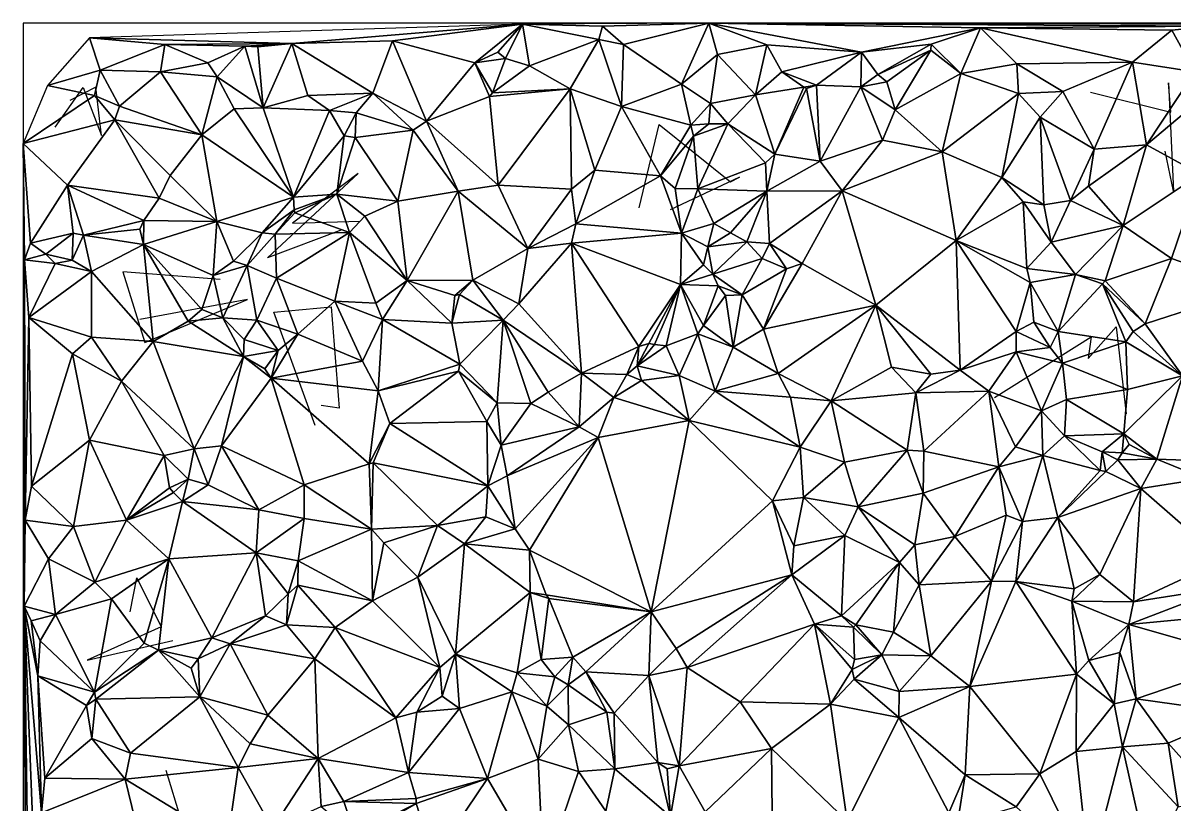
# Model space of a CAD drawing. Header units: metres. Extents: x -15.8 to 15, y -15.7 to 15.
# Drawn here: x -15 to 1.01, y 4.13 to 15 of the extents above; entities that cross this region are included whole.
import ezdxf

# ---------------------------------------------------------------- set-up
doc = ezdxf.new("R2010")
doc.units = ezdxf.units.M
for name, color, linetype in [('CRACKS', 1, 'Continuous'), ('STREET_MESH', 7, 'Continuous'), ('WATER_LINE', 5, 'Continuous')]:
    doc.layers.add(name, color=color, linetype=linetype)

msp = doc.modelspace()

# ---------------------------------------------------------------- linework, layer by layer
at = {"layer": 'CRACKS'}
for points in [[(-14.554, 13.55, 0.1), (-14.162, 14.103, 0.1), (-13.907, 13.432, 0.1), (-13.989, 14.107, 0.1), (-14.348, 13.92, 0.1)], [(-0.169, 14.035, 0.1), (0.949, 13.757, 0.1), (0.914, 14.166, 0.1), (0.987, 12.659, 0.1), (0.869, 13.214, 0.1)], [(-6.439, 12.427, 0.1), (-6.16, 13.585, 0.1), (-5.171, 12.792, 0.1), (-5.044, 12.856, 0.1), (-6.01, 12.4, 0.1)], [(-10.572, 12.121, 0.1), (-11.602, 11.736, 0.1), (-10.344, 12.907, 0.1), (-11.255, 12.214, 0.1), (-10.316, 12.242, 0.1)], [(-12.261, 11.434, 0.1), (-13.612, 11.537, 0.1), (-13.305, 10.556, 0.1), (-11.883, 11.154, 0.1), (-13.375, 10.879, 0.1)], [(-10.941, 9.405, 0.1), (-11.513, 10.978, 0.1), (-10.72, 11.051, 0.1), (-10.606, 9.644, 0.1), (-10.858, 9.682, 0.1)], [(-1.502, 9.793, 0.1), (-0.161, 10.638, 0.1), (-0.2, 10.333, 0.1), (0.186, 10.776, 0.1), (0.325, 9.567, 0.1)], [(-13.51, 6.813, 0.1), (-13.419, 7.285, 0.1), (-13.082, 6.607, 0.1), (-14.107, 6.141, 0.1), (-12.917, 6.416, 0.1)], [(-12.704, 3.705, 0.1), (-11.902, 3.49, 0.1), (-12.262, 3.946, 0.1), (-12.801, 3.921, 0.1), (-13.013, 4.61, 0.1)]]:
    msp.add_polyline3d(points, dxfattribs=at)
at = {"layer": 'STREET_MESH'}
for points in [[(-11.267, 14.712), (-8.062, 14.981), (-14.076, 14.793)], [(-11.267, 14.712), (-9.864, 14.748), (-8.062, 14.981)], [(-9.864, 14.748), (-8.721, 14.444), (-8.062, 14.981)], [(-8.721, 14.444), (-8.401, 14.592), (-8.062, 14.981)], [(-8.401, 14.592), (-8.298, 14.502), (-8.062, 14.981)], [(-8.298, 14.502), (-7.962, 14.401), (-8.062, 14.981)], [(-6.95, 14.954), (-5.469, 14.997), (-8.062, 14.981)], [(-6.999, 14.768), (-6.95, 14.954), (-8.062, 14.981)], [(-7.962, 14.401), (-6.999, 14.768), (-8.062, 14.981)], [(-6.95, 14.954), (-6.999, 14.768), (-6.656, 14.698)], [(-5.469, 14.997), (-6.95, 14.954), (-6.656, 14.698)], [(-5.853, 14.147), (-5.469, 14.997), (-6.656, 14.698)], [(-5.469, 14.997), (-5.853, 14.147), (-5.349, 14.562)], [(-5.469, 14.997), (-5.349, 14.562), (-4.666, 14.692)], [(-5.469, 14.997), (-1.699, 14.929), (1.51, 14.952)], [(11.698, 14.952), (-5.469, 14.997), (1.51, 14.952)], [(-3.352, 14.592), (-5.469, 14.997), (-4.666, 14.692)], [(-5.469, 14.997), (-3.352, 14.592), (-1.699, 14.929)], [(-1.699, 14.929), (-3.352, 14.592), (-2.383, 14.704)], [(-1.97, 14.296), (-1.699, 14.929), (-2.383, 14.704)], [(-1.97, 14.296), (-1.193, 14.428), (-1.699, 14.929)], [(1.51, 14.952), (-1.699, 14.929), (0.961, 14.9)], [(-1.699, 14.929), (0.417, 14.455), (0.961, 14.9)], [(-1.699, 14.929), (-1.193, 14.428), (0.417, 14.455)], [(0.417, 14.455), (1.283, 14.321), (0.961, 14.9)], [(1.283, 14.321), (1.51, 14.952), (0.961, 14.9)], [(-14.66, 14.13), (-13.927, 14.344), (-14.076, 14.793)], [(-13.031, 14.698), (-11.267, 14.712), (-14.076, 14.793)], [(-13.927, 14.344), (-13.031, 14.698), (-14.076, 14.793)], [(-10.141, 14.023), (-9.864, 14.748), (-11.267, 14.712)], [(-10.141, 14.023), (-9.396, 13.632), (-9.864, 14.748)], [(-9.396, 13.632), (-8.721, 14.444), (-9.864, 14.748)], [(-6.999, 14.768), (-7.962, 14.401), (-7.399, 14.084)], [(-6.686, 13.837), (-6.999, 14.768), (-7.399, 14.084)], [(-6.999, 14.768), (-6.686, 13.837), (-6.656, 14.698)], [(-13.089, 14.321), (-13.031, 14.698), (-13.927, 14.344)], [(-13.089, 14.321), (-12.434, 14.442), (-13.031, 14.698)], [(-13.031, 14.698), (-11.918, 14.674), (-11.267, 14.712)], [(-12.434, 14.442), (-11.918, 14.674), (-13.031, 14.698)], [(-12.301, 14.25), (-11.918, 14.674), (-12.434, 14.442)], [(-11.918, 14.674), (-12.301, 14.25), (-11.661, 13.82)], [(-11.918, 14.674), (-11.738, 14.666), (-11.267, 14.712)], [(-11.738, 14.666), (-11.918, 14.674), (-11.661, 13.82)], [(-11.738, 14.666), (-11.661, 13.82), (-11.267, 14.712)], [(-11.661, 13.82), (-11.044, 13.988), (-11.267, 14.712)], [(-11.044, 13.988), (-10.141, 14.023), (-11.267, 14.712)], [(-8.401, 14.592), (-8.721, 14.444), (-8.298, 14.502)], [(-6.686, 13.837), (-5.853, 14.147), (-6.656, 14.698)], [(-5.349, 14.562), (-4.825, 13.998), (-4.666, 14.692)], [(-4.825, 13.998), (-4.458, 14.319), (-4.666, 14.692)], [(-4.458, 14.319), (-3.352, 14.592), (-4.666, 14.692)], [(-4.458, 14.319), (-3.974, 14.132), (-3.352, 14.592)], [(-3.974, 14.132), (-3.358, 14.111), (-3.352, 14.592)], [(-3.358, 14.111), (-3.125, 14.282), (-3.352, 14.592)], [(-3.352, 14.592), (-3.125, 14.282), (-2.383, 14.704)], [(-3.125, 14.282), (-2.386, 14.619), (-2.383, 14.704)], [(-2.386, 14.619), (-3.125, 14.282), (-2.998, 14.178)], [(-2.386, 14.619), (-2.998, 14.178), (-2.882, 13.791)], [(-1.97, 14.296), (-2.386, 14.619), (-2.882, 13.791)], [(-2.386, 14.619), (-1.97, 14.296), (-2.383, 14.704)], [(-12.301, 14.25), (-12.434, 14.442), (-13.089, 14.321)], [(-8.721, 14.444), (-9.396, 13.632), (-8.518, 13.977)], [(-8.721, 14.444), (-8.477, 14.028), (-8.298, 14.502)], [(-8.477, 14.028), (-8.721, 14.444), (-8.518, 13.977)], [(-8.477, 14.028), (-7.962, 14.401), (-8.298, 14.502)], [(-5.853, 14.147), (-5.45, 13.878), (-5.349, 14.562)], [(-5.45, 13.878), (-4.825, 13.998), (-5.349, 14.562)], [(-1.97, 14.296), (-1.167, 14.018), (-1.193, 14.428)], [(-1.193, 14.428), (-0.555, 14.044), (0.417, 14.455)], [(-1.193, 14.428), (-1.167, 14.018), (-0.555, 14.044)], [(-0.555, 14.044), (-0.116, 13.246), (0.417, 14.455)], [(0.417, 14.455), (-0.116, 13.246), (0.609, 13.305)], [(1.283, 14.321), (0.417, 14.455), (0.609, 13.305)], [(-14.005, 13.99), (-13.927, 14.344), (-14.66, 14.13)], [(-13.927, 14.344), (-14.005, 13.99), (-13.658, 13.84)], [(-13.089, 14.321), (-13.927, 14.344), (-13.658, 13.84)], [(-12.515, 13.443), (-13.089, 14.321), (-13.658, 13.84)], [(-12.301, 14.25), (-13.089, 14.321), (-12.515, 13.443)], [(-12.064, 13.805), (-12.301, 14.25), (-12.515, 13.443)], [(-12.301, 14.25), (-12.064, 13.805), (-11.661, 13.82)], [(-7.962, 14.401), (-8.477, 14.028), (-7.399, 14.084)], [(-4.153, 14.108), (-4.458, 14.319), (-4.825, 13.998)], [(-4.153, 14.108), (-3.974, 14.132), (-4.458, 14.319)], [(-3.125, 14.282), (-3.358, 14.111), (-2.998, 14.178)], [(-1.97, 14.296), (-2.882, 13.791), (-2.228, 13.206)], [(-1.167, 14.018), (-1.97, 14.296), (-2.228, 13.206)], [(1.598, 14.132), (1.283, 14.321), (0.609, 13.305)], [(-14.005, 13.99), (-14.66, 14.13), (-14.999, 13.322)], [(-7.399, 14.084), (-8.477, 14.028), (-8.518, 13.977)], [(-8.397, 12.746), (-7.399, 14.084), (-8.518, 13.977)], [(-8.397, 12.746), (-7.377, 12.688), (-7.399, 14.084)], [(-7.056, 12.953), (-6.686, 13.837), (-7.399, 14.084)], [(-7.377, 12.688), (-7.056, 12.953), (-7.399, 14.084)], [(-5.719, 13.578), (-5.853, 14.147), (-6.686, 13.837)], [(-5.853, 14.147), (-5.719, 13.578), (-5.45, 13.878)], [(-4.554, 13.175), (-4.153, 14.108), (-4.825, 13.998)], [(-4.153, 14.108), (-4.554, 13.175), (-4.114, 14.087)], [(-4.554, 13.175), (-3.925, 13.078), (-4.114, 14.087)], [(-3.974, 14.132), (-4.153, 14.108), (-4.114, 14.087)], [(-3.925, 13.078), (-3.974, 14.132), (-4.114, 14.087)], [(-3.358, 14.111), (-3.974, 14.132), (-3.925, 13.078)], [(-3.057, 13.369), (-3.358, 14.111), (-3.925, 13.078)], [(-2.998, 14.178), (-3.358, 14.111), (-2.882, 13.791)], [(-3.358, 14.111), (-3.057, 13.369), (-2.882, 13.791)], [(1.598, 14.132), (0.609, 13.305), (1.353, 12.897)], [(-13.723, 13.651), (-14.005, 13.99), (-14.999, 13.322)], [(-14.005, 13.99), (-13.723, 13.651), (-13.658, 13.84)], [(-11.044, 13.988), (-11.661, 13.82), (-10.743, 13.78)], [(-10.141, 14.023), (-11.044, 13.988), (-10.743, 13.78)], [(-10.373, 13.751), (-10.141, 14.023), (-10.743, 13.78)], [(-10.373, 13.751), (-9.578, 13.506), (-10.141, 14.023)], [(-9.578, 13.506), (-9.396, 13.632), (-10.141, 14.023)], [(-9.396, 13.632), (-8.397, 12.746), (-8.518, 13.977)], [(-4.825, 13.998), (-5.45, 13.878), (-5.206, 13.594)], [(-4.554, 13.175), (-4.825, 13.998), (-5.206, 13.594)], [(-1.399, 12.852), (-1.167, 14.018), (-2.228, 13.206)], [(-1.167, 14.018), (-1.399, 12.852), (-0.868, 13.689)], [(-0.555, 14.044), (-1.167, 14.018), (-0.868, 13.689)], [(-0.116, 13.246), (-0.555, 14.044), (-0.868, 13.689)], [(-13.723, 13.651), (-12.515, 13.443), (-13.658, 13.84)], [(-11.243, 12.579), (-12.064, 13.805), (-12.515, 13.443)], [(-12.064, 13.805), (-11.243, 12.579), (-11.661, 13.82)], [(-11.661, 13.82), (-11.243, 12.579), (-10.743, 13.78)], [(-11.243, 12.579), (-10.538, 13.43), (-10.743, 13.78)], [(-10.538, 13.43), (-10.373, 13.751), (-10.743, 13.78)], [(-7.056, 12.953), (-6.145, 12.873), (-6.686, 13.837)], [(-6.145, 12.873), (-5.719, 13.578), (-6.686, 13.837)], [(-5.719, 13.578), (-5.471, 13.598), (-5.45, 13.878)], [(-5.45, 13.878), (-5.471, 13.598), (-5.206, 13.594)], [(-2.882, 13.791), (-3.057, 13.369), (-2.228, 13.206)], [(-14.383, 12.743), (-13.723, 13.651), (-14.999, 13.322)], [(-14.383, 12.743), (-13.109, 12.561), (-13.723, 13.651)], [(-12.515, 13.443), (-13.723, 13.651), (-12.955, 12.876)], [(-13.723, 13.651), (-13.109, 12.561), (-12.955, 12.876)], [(-10.373, 13.751), (-10.538, 13.43), (-10.386, 13.408)], [(-9.578, 13.506), (-10.373, 13.751), (-10.386, 13.408)], [(-9.578, 13.506), (-8.953, 12.659), (-9.396, 13.632)], [(-8.953, 12.659), (-8.397, 12.746), (-9.396, 13.632)], [(-1.399, 12.852), (-0.818, 12.47), (-0.868, 13.689)], [(-0.448, 12.531), (-0.116, 13.246), (-0.868, 13.689)], [(-0.818, 12.47), (-0.448, 12.531), (-0.868, 13.689)], [(-9.578, 13.506), (-10.386, 13.408), (-9.793, 12.521)], [(-8.953, 12.659), (-9.578, 13.506), (-9.793, 12.521)], [(-5.682, 13.423), (-5.719, 13.578), (-6.145, 12.873)], [(-5.682, 13.423), (-5.471, 13.598), (-5.719, 13.578)], [(-5.471, 13.598), (-5.682, 13.423), (-5.206, 13.594)], [(-5.682, 13.423), (-5.625, 12.694), (-5.206, 13.594)], [(-5.625, 12.694), (-4.683, 13.053), (-5.206, 13.594)], [(-4.683, 13.053), (-4.554, 13.175), (-5.206, 13.594)], [(-14.985, 6.893), (-14.977, 11.707), (-14.999, 13.322)], [(-14.977, 11.707), (-14.894, 11.939), (-14.999, 13.322)], [(-14.894, 11.939), (-14.383, 12.743), (-14.999, 13.322)], [(-12.306, 12.24), (-12.515, 13.443), (-12.955, 12.876)], [(-12.306, 12.24), (-11.243, 12.579), (-12.515, 13.443)], [(-11.243, 12.579), (-10.639, 12.618), (-10.538, 13.43)], [(-10.538, 13.43), (-10.639, 12.618), (-10.386, 13.408)], [(-10.386, 13.408), (-10.639, 12.618), (-9.793, 12.521)], [(-5.941, 12.698), (-5.682, 13.423), (-6.145, 12.873)], [(-5.682, 13.423), (-5.941, 12.698), (-5.625, 12.694)], [(-3.057, 13.369), (-3.925, 13.078), (-3.621, 12.664)], [(-2.228, 13.206), (-3.057, 13.369), (-3.621, 12.664)], [(-0.195, 12.729), (0.287, 12.183), (0.609, 13.305)], [(-0.116, 13.246), (-0.195, 12.729), (0.609, 13.305)], [(0.609, 13.305), (0.287, 12.183), (1.353, 12.897)], [(-4.554, 13.175), (-4.683, 13.053), (-4.667, 12.66)], [(-3.925, 13.078), (-4.554, 13.175), (-4.667, 12.66)], [(-2.036, 11.975), (-2.228, 13.206), (-3.621, 12.664)], [(-1.399, 12.852), (-2.228, 13.206), (-2.036, 11.975)], [(-0.116, 13.246), (-0.448, 12.531), (-0.195, 12.729)], [(-4.683, 13.053), (-5.625, 12.694), (-4.667, 12.66)], [(-3.925, 13.078), (-4.667, 12.66), (-3.621, 12.664)], [(-13.109, 12.561), (-12.306, 12.24), (-12.955, 12.876)], [(-7.32, 12.207), (-7.056, 12.953), (-7.377, 12.688)], [(-7.056, 12.953), (-7.32, 12.207), (-6.145, 12.873)], [(-7.32, 12.207), (-5.85, 12.077), (-6.145, 12.873)], [(-5.85, 12.077), (-5.941, 12.698), (-6.145, 12.873)], [(-1.105, 12.511), (-1.399, 12.852), (-2.036, 11.975)], [(-1.399, 12.852), (-1.105, 12.511), (-0.818, 12.47)], [(0.287, 12.183), (0.957, 11.726), (1.353, 12.897)], [(0.957, 11.726), (2.138, 11.319), (1.353, 12.897)], [(-14.383, 12.743), (-14.894, 11.939), (-14.305, 12.075)], [(-14.383, 12.743), (-14.305, 12.075), (-14.161, 12.049)], [(-13.319, 12.253), (-14.383, 12.743), (-14.161, 12.049)], [(-13.319, 12.253), (-13.109, 12.561), (-14.383, 12.743)], [(-9.661, 11.421), (-8.953, 12.659), (-9.793, 12.521)], [(-9.661, 11.421), (-8.748, 11.423), (-8.953, 12.659)], [(-8.397, 12.746), (-8.953, 12.659), (-7.987, 11.864)], [(-8.953, 12.659), (-8.748, 11.423), (-7.987, 11.864)], [(-8.397, 12.746), (-7.987, 11.864), (-7.377, 12.688)], [(-7.987, 11.864), (-7.32, 12.207), (-7.377, 12.688)], [(-5.941, 12.698), (-5.85, 12.077), (-5.625, 12.694)], [(-5.625, 12.694), (-5.85, 12.077), (-5.404, 12.212)], [(-5.625, 12.694), (-5.404, 12.212), (-4.667, 12.66)], [(-5.404, 12.212), (-5.172, 12.083), (-4.667, 12.66)], [(-5.172, 12.083), (-4.945, 11.955), (-4.667, 12.66)], [(-4.945, 11.955), (-4.629, 11.931), (-4.667, 12.66)], [(-4.667, 12.66), (-4.629, 11.931), (-3.621, 12.664)], [(-4.629, 11.931), (-4.175, 11.653), (-3.621, 12.664)], [(-4.175, 11.653), (-3.153, 11.077), (-3.621, 12.664)], [(-3.153, 11.077), (-2.036, 11.975), (-3.621, 12.664)], [(-0.195, 12.729), (-0.448, 12.531), (0.287, 12.183)], [(-12.306, 12.24), (-13.109, 12.561), (-13.319, 12.253)], [(-11.243, 12.579), (-12.306, 12.24), (-11.675, 12.08)], [(-11.243, 12.579), (-11.675, 12.08), (-11.232, 12.4)], [(-10.639, 12.618), (-11.243, 12.579), (-11.232, 12.4)], [(-11.221, 12.359), (-10.639, 12.618), (-11.232, 12.4)], [(-11.221, 12.359), (-10.464, 12.086), (-10.639, 12.618)], [(-10.639, 12.618), (-10.249, 12.311), (-9.793, 12.521)], [(-10.464, 12.086), (-10.249, 12.311), (-10.639, 12.618)], [(-10.249, 12.311), (-9.661, 11.421), (-9.793, 12.521)], [(-1.105, 12.511), (-2.036, 11.975), (-1.052, 11.586)], [(-0.717, 11.952), (-1.105, 12.511), (-1.052, 11.586)], [(-1.105, 12.511), (-0.717, 11.952), (-0.818, 12.47)], [(-0.717, 11.952), (-0.448, 12.531), (-0.818, 12.47)], [(-0.448, 12.531), (-0.717, 11.952), (0.287, 12.183)], [(-11.675, 12.08), (-11.498, 12.063), (-11.232, 12.4)], [(-11.498, 12.063), (-11.221, 12.359), (-11.232, 12.4)], [(-11.498, 12.063), (-10.464, 12.086), (-11.221, 12.359)], [(-13.378, 12.132), (-13.319, 12.253), (-14.161, 12.049)], [(-13.378, 12.132), (-13.326, 11.919), (-13.319, 12.253)], [(-13.326, 11.919), (-12.306, 12.24), (-13.319, 12.253)], [(-13.326, 11.919), (-12.357, 11.49), (-12.306, 12.24)], [(-12.306, 12.24), (-12.357, 11.49), (-12.075, 11.688)], [(-12.306, 12.24), (-12.075, 11.688), (-11.675, 12.08)], [(-10.249, 12.311), (-10.464, 12.086), (-9.661, 11.421)], [(-7.38, 11.937), (-7.32, 12.207), (-7.987, 11.864)], [(-7.32, 12.207), (-7.38, 11.937), (-5.85, 12.077)], [(-5.85, 12.077), (-5.484, 11.888), (-5.404, 12.212)], [(-5.484, 11.888), (-5.172, 12.083), (-5.404, 12.212)], [(-0.717, 11.952), (-0.375, 11.504), (0.287, 12.183)], [(-0.375, 11.504), (0.034, 11.416), (0.287, 12.183)], [(0.287, 12.183), (0.034, 11.416), (0.957, 11.726)], [(-14.894, 11.939), (-14.683, 11.785), (-14.305, 12.075)], [(-14.683, 11.785), (-14.317, 11.703), (-14.305, 12.075)], [(-14.305, 12.075), (-14.317, 11.703), (-14.161, 12.049)], [(-14.317, 11.703), (-14.048, 11.544), (-14.161, 12.049)], [(-13.326, 11.919), (-13.378, 12.132), (-14.161, 12.049)], [(-14.048, 11.544), (-13.326, 11.919), (-14.161, 12.049)], [(-12.075, 11.688), (-11.886, 11.629), (-11.675, 12.08)], [(-11.886, 11.629), (-11.498, 12.063), (-11.675, 12.08)], [(-11.498, 12.063), (-11.886, 11.629), (-11.48, 11.452)], [(-10.464, 12.086), (-11.498, 12.063), (-11.48, 11.452)], [(-10.668, 11.132), (-10.464, 12.086), (-11.48, 11.452)], [(-10.464, 12.086), (-10.668, 11.132), (-10.097, 11.106)], [(-10.464, 12.086), (-10.097, 11.106), (-9.661, 11.421)], [(-7.38, 11.937), (-5.866, 11.361), (-5.85, 12.077)], [(-5.866, 11.361), (-5.544, 11.638), (-5.85, 12.077)], [(-5.544, 11.638), (-5.484, 11.888), (-5.85, 12.077)], [(-5.484, 11.888), (-4.945, 11.955), (-5.172, 12.083)], [(-14.683, 11.785), (-14.894, 11.939), (-14.977, 11.707)], [(-13.19, 10.573), (-13.326, 11.919), (-14.048, 11.544)], [(-13.326, 11.919), (-13.19, 10.573), (-12.705, 10.853)], [(-12.513, 11.014), (-13.326, 11.919), (-12.705, 10.853)], [(-13.326, 11.919), (-12.513, 11.014), (-12.357, 11.49)], [(-8.748, 11.423), (-8.111, 11.093), (-7.987, 11.864)], [(-7.38, 11.937), (-8.111, 11.093), (-7.242, 10.133)], [(-8.111, 11.093), (-7.38, 11.937), (-7.987, 11.864)], [(-6.446, 10.5), (-7.38, 11.937), (-7.242, 10.133)], [(-6.446, 10.5), (-5.866, 11.361), (-7.38, 11.937)], [(-5.544, 11.638), (-5.415, 11.508), (-5.484, 11.888)], [(-5.484, 11.888), (-5.415, 11.508), (-4.945, 11.955)], [(-5.415, 11.508), (-4.728, 11.726), (-4.945, 11.955)], [(-4.945, 11.955), (-4.728, 11.726), (-4.629, 11.931)], [(-4.728, 11.726), (-4.393, 11.583), (-4.629, 11.931)], [(-4.629, 11.931), (-4.393, 11.583), (-4.175, 11.653)], [(-3.153, 11.077), (-1.98, 10.171), (-2.036, 11.975)], [(-1.98, 10.171), (-1.203, 10.708), (-2.036, 11.975)], [(-2.036, 11.975), (-1.008, 11.389), (-1.052, 11.586)], [(-1.203, 10.708), (-1.008, 11.389), (-2.036, 11.975)], [(-0.375, 11.504), (-0.717, 11.952), (-1.052, 11.586)], [(-14.97, 8.089), (-14.977, 11.707), (-14.985, 6.893)], [(-14.683, 11.785), (-14.977, 11.707), (-14.551, 11.657)], [(-14.977, 11.707), (-14.918, 10.905), (-14.551, 11.657)], [(-14.97, 8.089), (-14.918, 10.905), (-14.977, 11.707)], [(-14.317, 11.703), (-14.683, 11.785), (-14.551, 11.657)], [(-14.048, 11.544), (-14.317, 11.703), (-14.551, 11.657)], [(-12.357, 11.49), (-11.886, 11.629), (-12.075, 11.688)], [(-4.728, 11.726), (-5.415, 11.508), (-5.009, 11.221)], [(-4.393, 11.583), (-4.728, 11.726), (-5.009, 11.221)], [(0.034, 11.416), (0.589, 10.815), (0.957, 11.726)], [(0.589, 10.815), (2.138, 11.319), (0.957, 11.726)], [(-14.918, 10.905), (-14.048, 11.544), (-14.551, 11.657)], [(-14.918, 10.905), (-14.046, 10.632), (-14.048, 11.544)], [(-14.046, 10.632), (-13.19, 10.573), (-14.048, 11.544)], [(-12.222, 10.902), (-11.886, 11.629), (-12.357, 11.49)], [(-11.886, 11.629), (-12.222, 10.902), (-11.75, 10.866)], [(-11.886, 11.629), (-11.75, 10.866), (-11.48, 11.452)], [(-5.415, 11.508), (-5.544, 11.638), (-5.866, 11.361)], [(-4.712, 10.742), (-4.393, 11.583), (-5.009, 11.221)], [(-4.175, 11.653), (-4.712, 10.742), (-3.153, 11.077)], [(-4.175, 11.653), (-4.393, 11.583), (-4.712, 10.742)], [(-1.008, 11.389), (-0.375, 11.504), (-1.052, 11.586)], [(-12.513, 11.014), (-12.222, 10.902), (-12.357, 11.49)], [(-11.48, 11.452), (-11.75, 10.866), (-11.182, 10.674)], [(-10.668, 11.132), (-11.48, 11.452), (-11.182, 10.674)], [(-9.661, 11.421), (-10.097, 11.106), (-10.004, 10.878)], [(-9.042, 10.826), (-9.661, 11.421), (-10.004, 10.878)], [(-8.998, 11.211), (-8.748, 11.423), (-9.661, 11.421)], [(-9.042, 10.826), (-8.998, 11.211), (-9.661, 11.421)], [(-8.748, 11.423), (-8.998, 11.211), (-8.935, 11.225)], [(-8.329, 10.866), (-8.748, 11.423), (-8.935, 11.225)], [(-8.111, 11.093), (-8.748, 11.423), (-8.329, 10.866)], [(-5.415, 11.508), (-5.866, 11.361), (-5.343, 11.345)], [(-5.415, 11.508), (-5.343, 11.345), (-5.009, 11.221)], [(-0.956, 10.841), (-1.008, 11.389), (-1.203, 10.708)], [(-0.375, 11.504), (-1.008, 11.389), (-0.617, 10.709)], [(-1.008, 11.389), (-0.956, 10.841), (-0.617, 10.709)], [(0, 11.374), (-0.375, 11.504), (-0.617, 10.709)], [(0.323, 10.564), (0, 11.374), (-0.617, 10.709)], [(0, 11.374), (0.034, 11.416), (-0.375, 11.504)], [(0.589, 10.815), (0.034, 11.416), (0, 11.374)], [(0.425, 10.708), (0, 11.374), (0.323, 10.564)], [(0.425, 10.708), (0.589, 10.815), (0, 11.374)], [(-9.042, 10.826), (-8.329, 10.866), (-8.935, 11.225)], [(-8.998, 11.211), (-9.042, 10.826), (-8.935, 11.225)], [(-6.446, 10.5), (-6.303, 10.545), (-5.866, 11.361)], [(-5.866, 11.361), (-6.303, 10.545), (-6.226, 10.527)], [(-6.063, 10.513), (-5.866, 11.361), (-6.226, 10.527)], [(-5.866, 11.361), (-6.063, 10.513), (-5.622, 10.678)], [(-5.866, 11.361), (-5.547, 10.794), (-5.343, 11.345)], [(-5.547, 10.794), (-5.866, 11.361), (-5.622, 10.678)], [(-5.547, 10.794), (-5.24, 11.211), (-5.343, 11.345)], [(-5.24, 11.211), (-5.547, 10.794), (-5.131, 10.491)], [(-5.343, 11.345), (-5.24, 11.211), (-5.009, 11.221)], [(-5.24, 11.211), (-5.131, 10.491), (-5.009, 11.221)], [(-5.131, 10.491), (-4.712, 10.742), (-5.009, 11.221)], [(0.589, 10.815), (1.108, 10.092), (2.138, 11.319)], [(-10.283, 10.298), (-10.668, 11.132), (-11.182, 10.674)], [(-10.668, 11.132), (-10.283, 10.298), (-10.004, 10.878)], [(-10.097, 11.106), (-10.668, 11.132), (-10.004, 10.878)], [(-7.242, 10.133), (-8.111, 11.093), (-8.329, 10.866)], [(-4.712, 10.742), (-4.51, 10.125), (-3.153, 11.077)], [(-3.153, 11.077), (-4.51, 10.125), (-3.772, 9.746)], [(-2.931, 10.214), (-3.153, 11.077), (-3.772, 9.746)], [(-2.388, 10.119), (-1.98, 10.171), (-3.153, 11.077)], [(-2.931, 10.214), (-2.388, 10.119), (-3.153, 11.077)], [(-14.918, 10.905), (-14.97, 8.089), (-14.884, 8.56)], [(-14.313, 10.401), (-14.918, 10.905), (-14.884, 8.56)], [(-14.313, 10.401), (-14.046, 10.632), (-14.918, 10.905)], [(-12.222, 10.902), (-12.513, 11.014), (-12.705, 10.853)], [(-11.936, 10.364), (-12.222, 10.902), (-12.705, 10.853)], [(-12.222, 10.902), (-11.925, 10.597), (-11.75, 10.866)], [(-11.925, 10.597), (-12.222, 10.902), (-11.936, 10.364)], [(-13.19, 10.573), (-11.936, 10.364), (-12.705, 10.853)], [(-11.925, 10.597), (-11.455, 10.446), (-11.75, 10.866)], [(-11.75, 10.866), (-11.455, 10.446), (-11.182, 10.674)], [(-10.283, 10.298), (-10.066, 9.886), (-10.004, 10.878)], [(-10.066, 9.886), (-8.933, 10.255), (-10.004, 10.878)], [(-8.933, 10.255), (-9.042, 10.826), (-10.004, 10.878)], [(-9.042, 10.826), (-8.933, 10.255), (-8.329, 10.866)], [(-8.933, 10.255), (-8.411, 9.719), (-8.329, 10.866)], [(-8.329, 10.866), (-8.411, 9.719), (-7.946, 9.711)], [(-7.702, 9.868), (-8.329, 10.866), (-7.946, 9.711)], [(-7.702, 9.868), (-7.242, 10.133), (-8.329, 10.866)], [(-5.547, 10.794), (-5.622, 10.678), (-5.131, 10.491)], [(-5.131, 10.491), (-4.51, 10.125), (-4.712, 10.742)], [(-0.731, 10.487), (-0.956, 10.841), (-1.203, 10.708)], [(-0.956, 10.841), (-0.731, 10.487), (-0.617, 10.709)], [(0.589, 10.815), (0.425, 10.708), (1.108, 10.092)], [(-14.046, 10.632), (-14.313, 10.401), (-13.63, 10.019)], [(-13.19, 10.573), (-14.046, 10.632), (-13.63, 10.019)], [(-12.624, 9.081), (-13.19, 10.573), (-13.63, 10.019)], [(-11.936, 10.364), (-13.19, 10.573), (-12.624, 9.081)], [(-11.455, 10.446), (-11.925, 10.597), (-11.936, 10.364)], [(-11.554, 10.061), (-10.283, 10.298), (-11.182, 10.674)], [(-11.455, 10.446), (-11.554, 10.061), (-11.182, 10.674)], [(-6.063, 10.513), (-5.885, 10.097), (-5.622, 10.678)], [(-5.885, 10.097), (-5.381, 9.881), (-5.622, 10.678)], [(-5.622, 10.678), (-5.381, 9.881), (-5.131, 10.491)], [(-1.203, 10.426), (-1.203, 10.708), (-1.98, 10.171)], [(-1.203, 10.426), (-0.731, 10.487), (-1.203, 10.708)], [(-0.731, 10.487), (-0.556, 10.27), (-0.617, 10.709)], [(-0.556, 10.27), (0.323, 10.564), (-0.617, 10.709)], [(-0.556, 10.27), (0.347, 9.903), (0.323, 10.564)], [(0.425, 10.708), (0.323, 10.564), (1.108, 10.092)], [(0.323, 10.564), (0.347, 9.903), (1.108, 10.092)], [(-11.455, 10.446), (-11.936, 10.364), (-11.639, 10.191)], [(-11.554, 10.061), (-11.455, 10.446), (-11.639, 10.191)], [(-6.612, 10.111), (-6.446, 10.5), (-7.242, 10.133)], [(-6.612, 10.111), (-6.468, 10.232), (-6.446, 10.5)], [(-6.303, 10.545), (-6.468, 10.232), (-6.226, 10.527)], [(-6.468, 10.232), (-6.303, 10.545), (-6.446, 10.5)], [(-6.468, 10.232), (-6.063, 10.513), (-6.226, 10.527)], [(-6.063, 10.513), (-6.468, 10.232), (-5.885, 10.097)], [(-5.131, 10.491), (-5.381, 9.881), (-4.51, 10.125)], [(-1.58, 9.881), (-1.203, 10.426), (-1.98, 10.171)], [(-1.203, 10.426), (-1.58, 9.881), (-0.848, 9.607)], [(-0.731, 10.487), (-1.203, 10.426), (-0.556, 10.27)], [(-1.203, 10.426), (-0.848, 9.607), (-0.556, 10.27)], [(-14.077, 9.2), (-14.313, 10.401), (-14.884, 8.56)], [(-14.313, 10.401), (-14.077, 9.2), (-13.63, 10.019)], [(-12.24, 9.12), (-11.936, 10.364), (-12.624, 9.081)], [(-11.936, 10.364), (-12.24, 9.12), (-11.554, 10.061)], [(-11.936, 10.364), (-11.554, 10.061), (-11.639, 10.191)], [(-10.066, 9.886), (-10.283, 10.298), (-11.554, 10.061)], [(-8.933, 10.255), (-10.066, 9.886), (-8.949, 10.16)], [(-8.411, 9.719), (-8.933, 10.255), (-8.949, 10.16)], [(-0.556, 10.27), (-0.848, 9.607), (-0.503, 9.767)], [(0.347, 9.903), (-0.556, 10.27), (-0.503, 9.767)], [(-8.949, 10.16), (-10.066, 9.886), (-9.902, 9.433)], [(-8.949, 10.16), (-9.902, 9.433), (-8.554, 9.459)], [(-8.411, 9.719), (-8.949, 10.16), (-8.554, 9.459)], [(-7.702, 9.868), (-7.273, 9.383), (-7.242, 10.133)], [(-7.273, 9.383), (-6.79, 9.791), (-7.242, 10.133)], [(-6.79, 9.791), (-6.612, 10.111), (-7.242, 10.133)], [(-6.612, 10.111), (-6.79, 9.791), (-6.407, 10.027)], [(-6.468, 10.232), (-6.612, 10.111), (-6.407, 10.027)], [(-5.885, 10.097), (-6.468, 10.232), (-6.407, 10.027)], [(-5.746, 9.475), (-5.885, 10.097), (-6.407, 10.027)], [(-5.885, 10.097), (-5.746, 9.475), (-5.381, 9.881)], [(-5.381, 9.881), (-4.337, 9.796), (-4.51, 10.125)], [(-4.51, 10.125), (-4.337, 9.796), (-3.772, 9.746)], [(-2.594, 9.856), (-2.931, 10.214), (-3.772, 9.746)], [(-2.594, 9.856), (-2.388, 10.119), (-2.931, 10.214)], [(-2.388, 10.119), (-2.594, 9.856), (-1.98, 10.171)], [(-2.594, 9.856), (-1.58, 9.881), (-1.98, 10.171)], [(0.347, 9.903), (0.294, 9.288), (1.108, 10.092)], [(0.294, 9.288), (0.752, 8.935), (1.108, 10.092)], [(0.752, 8.935), (1.671, 8.903), (1.108, 10.092)], [(-14.077, 9.2), (-13.039, 8.987), (-13.63, 10.019)], [(-13.039, 8.987), (-12.624, 9.081), (-13.63, 10.019)], [(-12.24, 9.12), (-11.095, 8.578), (-11.554, 10.061)], [(-11.554, 10.061), (-11.095, 8.578), (-10.19, 8.87)], [(-10.066, 9.886), (-11.554, 10.061), (-10.19, 8.87)], [(-6.79, 9.791), (-5.746, 9.475), (-6.407, 10.027)], [(-10.066, 9.886), (-10.19, 8.87), (-9.902, 9.433)], [(-7.273, 9.383), (-7.702, 9.868), (-7.946, 9.711)], [(-6.79, 9.791), (-7.273, 9.383), (-7.01, 9.239)], [(-5.746, 9.475), (-6.79, 9.791), (-7.01, 9.239)], [(-5.381, 9.881), (-5.746, 9.475), (-4.2, 9.101)], [(-4.337, 9.796), (-5.381, 9.881), (-4.2, 9.101)], [(-4.337, 9.796), (-4.2, 9.101), (-3.772, 9.746)], [(-2.714, 9.062), (-2.594, 9.856), (-3.772, 9.746)], [(-2.594, 9.856), (-2.714, 9.062), (-2.485, 9.047)], [(-1.58, 9.881), (-2.594, 9.856), (-2.485, 9.047)], [(-1.444, 8.829), (-1.58, 9.881), (-2.485, 9.047)], [(-1.58, 9.881), (-1.211, 9.108), (-0.848, 9.607)], [(-1.211, 9.108), (-1.58, 9.881), (-1.444, 8.829)], [(-0.848, 9.607), (-0.529, 9.258), (-0.503, 9.767)], [(-0.529, 9.258), (0.294, 9.288), (-0.503, 9.767)], [(0.294, 9.288), (0.347, 9.903), (-0.503, 9.767)], [(-8.358, 9.128), (-8.411, 9.719), (-8.554, 9.459)], [(-8.411, 9.719), (-8.358, 9.128), (-7.946, 9.711)], [(-8.358, 9.128), (-7.273, 9.383), (-7.946, 9.711)], [(-4.2, 9.101), (-3.584, 8.895), (-3.772, 9.746)], [(-3.584, 8.895), (-2.714, 9.062), (-3.772, 9.746)], [(-0.848, 9.607), (-1.211, 9.108), (-0.831, 8.988)], [(-0.529, 9.258), (-0.848, 9.607), (-0.831, 8.988)], [(-9.902, 9.433), (-8.541, 8.564), (-8.554, 9.459)], [(-8.541, 8.564), (-8.358, 9.128), (-8.554, 9.459)], [(-5.746, 9.475), (-7.01, 9.239), (-6.271, 6.814)], [(-5.746, 9.475), (-6.271, 6.814), (-4.586, 8.356)], [(-4.2, 9.101), (-5.746, 9.475), (-4.586, 8.356)], [(-10.19, 8.87), (-10.133, 8.886), (-9.902, 9.433)], [(-9.902, 9.433), (-10.133, 8.886), (-8.541, 8.564)], [(-7.273, 9.383), (-8.358, 9.128), (-8.273, 8.706)], [(-7.01, 9.239), (-7.273, 9.383), (-8.273, 8.706)], [(-0.529, 9.258), (-0.008, 9.037), (0.294, 9.288)], [(-0.008, 9.037), (0.27, 9.023), (0.294, 9.288)], [(0.27, 9.023), (0.37, 9.139), (0.294, 9.288)], [(0.294, 9.288), (0.37, 9.139), (0.752, 8.935)], [(-14.299, 8.002), (-14.077, 9.2), (-14.884, 8.56)], [(-14.077, 9.2), (-14.299, 8.002), (-13.56, 8.086)], [(-13.039, 8.987), (-14.077, 9.2), (-13.56, 8.086)], [(-8.273, 8.706), (-8.358, 9.128), (-8.541, 8.564)], [(-7.01, 9.239), (-8.273, 8.706), (-8.161, 7.968)], [(-7.965, 7.67), (-7.01, 9.239), (-8.161, 7.968)], [(-7.01, 9.239), (-7.965, 7.67), (-6.271, 6.814)], [(-0.529, 9.258), (-0.831, 8.988), (-0.033, 8.776)], [(-0.008, 9.037), (-0.529, 9.258), (-0.033, 8.776)], [(0.37, 9.139), (0.27, 9.023), (0.752, 8.935)], [(-12.966, 8.537), (-13.039, 8.987), (-13.56, 8.086)], [(-13.039, 8.987), (-12.703, 8.659), (-12.624, 9.081)], [(-12.966, 8.537), (-12.703, 8.659), (-13.039, 8.987)], [(-12.703, 8.659), (-12.428, 8.578), (-12.624, 9.081)], [(-12.428, 8.578), (-12.24, 9.12), (-12.624, 9.081)], [(-12.24, 9.12), (-12.428, 8.578), (-11.725, 8.233)], [(-11.095, 8.578), (-12.24, 9.12), (-11.725, 8.233)], [(-4.157, 8.404), (-4.2, 9.101), (-4.586, 8.356)], [(-3.584, 8.895), (-4.2, 9.101), (-4.157, 8.404)], [(-3.396, 8.275), (-2.714, 9.062), (-3.584, 8.895)], [(-3.396, 8.275), (-2.494, 8.465), (-2.714, 9.062)], [(-2.714, 9.062), (-2.494, 8.465), (-2.485, 9.047)], [(-2.494, 8.465), (-1.444, 8.829), (-2.485, 9.047)], [(-1.211, 9.108), (-1.444, 8.829), (-0.831, 8.988)], [(-0.831, 8.988), (-1.444, 8.829), (-1.113, 8.07)], [(-0.831, 8.988), (-1.113, 8.07), (-0.621, 8.127)], [(-0.033, 8.776), (-0.831, 8.988), (-0.621, 8.127)], [(0.044, 8.763), (-0.008, 9.037), (-0.033, 8.776)], [(-0.008, 9.037), (0.211, 8.925), (0.27, 9.023)], [(0.211, 8.925), (-0.008, 9.037), (0.044, 8.763)], [(0.27, 9.023), (0.211, 8.925), (0.752, 8.935)], [(-10.19, 8.87), (-11.095, 8.578), (-10.159, 7.961)], [(-10.133, 8.886), (-10.19, 8.87), (-10.159, 7.961)], [(-9.241, 8.014), (-10.133, 8.886), (-10.159, 7.961)], [(-10.133, 8.886), (-9.241, 8.014), (-8.541, 8.564)], [(-3.396, 8.275), (-3.584, 8.895), (-4.157, 8.404)], [(-1.444, 8.829), (-2.494, 8.465), (-2.053, 7.861)], [(-1.444, 8.829), (-2.053, 7.861), (-1.339, 8.157)], [(-1.113, 8.07), (-1.444, 8.829), (-1.339, 8.157)], [(0.211, 8.925), (0.044, 8.763), (0.533, 8.529)], [(0.752, 8.935), (0.211, 8.925), (0.533, 8.529)], [(1.412, 8.669), (0.752, 8.935), (0.533, 8.529)], [(0.752, 8.935), (1.412, 8.669), (1.671, 8.903)], [(-12.908, 8.473), (-12.703, 8.659), (-12.966, 8.537)], [(-12.703, 8.659), (-12.908, 8.473), (-12.786, 8.347)], [(-12.428, 8.578), (-12.703, 8.659), (-12.786, 8.347)], [(-8.273, 8.706), (-8.541, 8.564), (-8.161, 7.968)], [(0.044, 8.763), (-0.033, 8.776), (-0.621, 8.127)], [(0.533, 8.529), (0.044, 8.763), (-0.621, 8.127)], [(1.669, 7.533), (1.412, 8.669), (0.533, 8.529)], [(-14.97, 8.089), (-14.299, 8.002), (-14.884, 8.56)], [(-12.908, 8.473), (-12.966, 8.537), (-13.56, 8.086)], [(-12.428, 8.578), (-12.786, 8.347), (-11.725, 8.233)], [(-11.094, 8.111), (-11.095, 8.578), (-11.725, 8.233)], [(-11.095, 8.578), (-11.094, 8.111), (-10.159, 7.961)], [(-9.241, 8.014), (-8.568, 8.133), (-8.541, 8.564)], [(-8.541, 8.564), (-8.568, 8.133), (-8.161, 7.968)], [(0.533, 8.529), (-0.621, 8.127), (-0.039, 7.331)], [(0.431, 6.951), (0.533, 8.529), (-0.039, 7.331)], [(0.431, 6.951), (1.669, 7.533), (0.533, 8.529)], [(-12.786, 8.347), (-12.908, 8.473), (-13.56, 8.086)], [(-12.973, 7.552), (-12.786, 8.347), (-13.56, 8.086)], [(-12.786, 8.347), (-12.973, 7.552), (-11.762, 7.634)], [(-11.725, 8.233), (-12.786, 8.347), (-11.762, 7.634)], [(-6.271, 6.814), (-4.319, 7.326), (-4.586, 8.356)], [(-4.29, 7.732), (-4.157, 8.404), (-4.586, 8.356)], [(-4.319, 7.326), (-4.29, 7.732), (-4.586, 8.356)], [(-4.157, 8.404), (-4.29, 7.732), (-3.583, 7.875)], [(-3.396, 8.275), (-4.157, 8.404), (-3.583, 7.875)], [(-2.494, 8.465), (-3.396, 8.275), (-2.609, 7.743)], [(-2.494, 8.465), (-2.609, 7.743), (-2.053, 7.861)], [(-11.094, 8.111), (-11.725, 8.233), (-11.762, 7.634)], [(-2.82, 7.5), (-3.396, 8.275), (-3.583, 7.875)], [(-2.609, 7.743), (-3.396, 8.275), (-2.82, 7.5)], [(-14.647, 7.55), (-14.97, 8.089), (-14.985, 6.893)], [(-14.647, 7.55), (-14.299, 8.002), (-14.97, 8.089)], [(-14.299, 8.002), (-14.004, 7.227), (-13.56, 8.086)], [(-14.004, 7.227), (-12.973, 7.552), (-13.56, 8.086)], [(-11.179, 7.521), (-11.094, 8.111), (-11.762, 7.634)], [(-11.094, 8.111), (-11.179, 7.521), (-10.159, 7.961)], [(-9.987, 7.772), (-9.241, 8.014), (-10.159, 7.961)], [(-9.514, 7.296), (-9.241, 8.014), (-9.987, 7.772)], [(-8.864, 7.761), (-9.241, 8.014), (-9.514, 7.296)], [(-8.864, 7.761), (-8.568, 8.133), (-9.241, 8.014)], [(-8.568, 8.133), (-8.864, 7.761), (-8.161, 7.968)], [(-2.053, 7.861), (-1.546, 7.242), (-1.339, 8.157)], [(-1.546, 7.242), (-1.113, 8.07), (-1.339, 8.157)], [(-1.113, 8.07), (-1.546, 7.242), (-1.206, 7.236)], [(-0.394, 7.132), (-0.621, 8.127), (-1.206, 7.236)], [(-0.621, 8.127), (-1.113, 8.07), (-1.206, 7.236)], [(-0.621, 8.127), (-0.394, 7.132), (-0.039, 7.331)], [(-14.299, 8.002), (-14.647, 7.55), (-14.004, 7.227)], [(-11.179, 7.521), (-10.143, 6.967), (-10.159, 7.961)], [(-10.143, 6.967), (-9.987, 7.772), (-10.159, 7.961)], [(-8.864, 7.761), (-7.965, 7.67), (-8.161, 7.968)], [(-4.319, 7.326), (-3.63, 6.757), (-3.583, 7.875)], [(-4.29, 7.732), (-4.319, 7.326), (-3.583, 7.875)], [(-3.63, 6.757), (-2.82, 7.5), (-3.583, 7.875)], [(-2.053, 7.861), (-2.609, 7.743), (-2.548, 7.187)], [(-1.546, 7.242), (-2.053, 7.861), (-2.548, 7.187)], [(-9.514, 7.296), (-9.987, 7.772), (-10.143, 6.967)], [(-8.864, 7.761), (-9.514, 7.296), (-8.99, 6.227)], [(-7.952, 7.082), (-8.864, 7.761), (-8.99, 6.227)], [(-8.864, 7.761), (-7.952, 7.082), (-7.965, 7.67)], [(-2.548, 7.187), (-2.609, 7.743), (-2.82, 7.5)], [(-14.647, 7.55), (-14.985, 6.893), (-14.55, 6.779)], [(-14.004, 7.227), (-14.647, 7.55), (-14.55, 6.779)], [(-13.769, 6.995), (-12.973, 7.552), (-14.004, 7.227)], [(-12.973, 7.552), (-13.769, 6.995), (-13.315, 6.377)], [(-12.973, 7.552), (-13.315, 6.377), (-13.119, 6.28)], [(-12.376, 6.454), (-12.973, 7.552), (-13.119, 6.28)], [(-11.762, 7.634), (-12.973, 7.552), (-12.376, 6.454)], [(-11.632, 6.756), (-11.762, 7.634), (-12.376, 6.454)], [(-11.632, 6.756), (-11.318, 7.066), (-11.762, 7.634)], [(-11.318, 7.066), (-11.179, 7.521), (-11.762, 7.634)], [(-7.952, 7.082), (-7.73, 7.05), (-7.965, 7.67)], [(-7.965, 7.67), (-7.73, 7.05), (-6.271, 6.814)], [(1.669, 7.533), (0.431, 6.951), (1.703, 7.152)], [(-11.179, 7.521), (-11.318, 7.066), (-11.183, 7.184)], [(-11.179, 7.521), (-11.183, 7.184), (-10.143, 6.967)], [(-3.63, 6.757), (-3.427, 6.635), (-2.82, 7.5)], [(-3.427, 6.635), (-2.905, 6.533), (-2.82, 7.5)], [(-2.905, 6.533), (-2.548, 7.187), (-2.82, 7.5)], [(-13.769, 6.995), (-14.004, 7.227), (-14.55, 6.779)], [(-9.209, 6.041), (-9.514, 7.296), (-10.143, 6.967)], [(-9.514, 7.296), (-9.209, 6.041), (-8.99, 6.227)], [(-4.319, 7.326), (-6.271, 6.814), (-5.926, 6.302)], [(-5.774, 6.042), (-4.319, 7.326), (-5.926, 6.302)], [(-5.774, 6.042), (-4.002, 6.643), (-4.319, 7.326)], [(-4.002, 6.643), (-3.63, 6.757), (-4.319, 7.326)], [(-2.388, 6.202), (-1.546, 7.242), (-2.548, 7.187)], [(-1.546, 7.242), (-2.388, 6.202), (-1.847, 5.774)], [(-1.546, 7.242), (-1.847, 5.774), (-1.206, 7.236)], [(-1.847, 5.774), (-0.363, 5.949), (-1.206, 7.236)], [(-0.363, 5.949), (-0.427, 6.964), (-1.206, 7.236)], [(-0.427, 6.964), (-0.394, 7.132), (-1.206, 7.236)], [(-0.427, 6.964), (0.431, 6.951), (-0.039, 7.331)], [(-0.394, 7.132), (-0.427, 6.964), (-0.039, 7.331)], [(-11.339, 6.632), (-11.318, 7.066), (-11.632, 6.756)], [(-11.339, 6.632), (-10.665, 6.596), (-11.183, 7.184)], [(-11.318, 7.066), (-11.339, 6.632), (-11.183, 7.184)], [(-11.183, 7.184), (-10.665, 6.596), (-10.143, 6.967)], [(-7.952, 7.082), (-8.99, 6.227), (-8.133, 5.968)], [(-7.799, 6.151), (-7.952, 7.082), (-8.133, 5.968)], [(-7.695, 7.001), (-7.952, 7.082), (-7.799, 6.151)], [(-7.73, 7.05), (-7.952, 7.082), (-7.695, 7.001)], [(-7.73, 7.05), (-7.695, 7.001), (-6.271, 6.814)], [(-2.905, 6.533), (-2.388, 6.202), (-2.548, 7.187)], [(0.431, 6.951), (0.362, 6.639), (1.703, 7.152)], [(0.362, 6.639), (1.973, 6.789), (1.703, 7.152)], [(-14.915, -6.55), (-14.985, 6.893), (-14.884, -14.901)], [(-14.985, 6.893), (-14.888, 6.69), (-14.55, 6.779)], [(-14.744, 4.02), (-14.985, 6.893), (-14.818, 2.656)], [(-14.796, 5.926), (-14.888, 6.69), (-14.985, 6.893)], [(-14.744, 4.02), (-14.796, 5.926), (-14.985, 6.893)], [(-14.985, 6.893), (-14.889, 0.38), (-14.818, 2.656)], [(-14.915, -6.55), (-14.889, 0.38), (-14.985, 6.893)], [(-14.008, 5.697), (-13.769, 6.995), (-14.55, 6.779)], [(-13.769, 6.995), (-14.008, 5.697), (-13.315, 6.377)], [(-10.665, 6.596), (-9.209, 6.041), (-10.143, 6.967)], [(-7.359, 6.183), (-7.695, 7.001), (-7.799, 6.151)], [(-7.695, 7.001), (-7.359, 6.183), (-6.271, 6.814)], [(0.362, 6.639), (-0.427, 6.964), (-0.191, 6.138)], [(-0.427, 6.964), (-0.363, 5.949), (-0.191, 6.138)], [(0.362, 6.639), (0.431, 6.951), (-0.427, 6.964)], [(-14.888, 6.69), (-14.763, 6.409), (-14.55, 6.779)], [(-14.763, 6.409), (-14.008, 5.697), (-14.55, 6.779)], [(-11.632, 6.756), (-12.376, 6.454), (-12.123, 6.371)], [(-11.339, 6.632), (-11.632, 6.756), (-12.123, 6.371)], [(-7.359, 6.183), (-7.178, 5.979), (-6.271, 6.814)], [(-6.271, 6.814), (-7.178, 5.979), (-6.305, 5.93)], [(-6.271, 6.814), (-6.305, 5.93), (-5.926, 6.302)], [(-4.002, 6.643), (-3.463, 6.601), (-3.63, 6.757)], [(-3.463, 6.601), (-3.427, 6.635), (-3.63, 6.757)], [(1.973, 6.789), (0.362, 6.639), (2.067, 6.151)], [(-14.796, 5.926), (-14.763, 6.409), (-14.888, 6.69)], [(-10.943, 6.159), (-11.339, 6.632), (-12.123, 6.371)], [(-10.665, 6.596), (-11.339, 6.632), (-10.943, 6.159)], [(-10.665, 6.596), (-10.943, 6.159), (-9.82, 5.34)], [(-10.665, 6.596), (-9.82, 5.34), (-9.209, 6.041)], [(-4.002, 6.643), (-5.774, 6.042), (-5.038, 5.563)], [(-4.002, 6.643), (-5.038, 5.563), (-3.781, 5.529)], [(-3.478, 6.012), (-4.002, 6.643), (-3.781, 5.529)], [(-4.002, 6.643), (-3.478, 6.012), (-3.449, 6.15)], [(-3.463, 6.601), (-4.002, 6.643), (-3.449, 6.15)], [(-3.463, 6.601), (-3.069, 6.217), (-3.427, 6.635)], [(-3.069, 6.217), (-3.463, 6.601), (-3.449, 6.15)], [(-3.427, 6.635), (-3.069, 6.217), (-2.905, 6.533)], [(0.239, 6.249), (0.362, 6.639), (-0.191, 6.138)], [(0.239, 6.249), (0.467, 5.603), (0.362, 6.639)], [(0.362, 6.639), (0.467, 5.603), (2.067, 6.151)], [(-14.796, 5.926), (-14.008, 5.697), (-14.763, 6.409)], [(-12.566, 6.159), (-12.376, 6.454), (-13.119, 6.28)], [(-12.376, 6.454), (-12.566, 6.159), (-12.123, 6.371)], [(-3.069, 6.217), (-2.388, 6.202), (-2.905, 6.533)], [(-13.315, 6.377), (-14.008, 5.697), (-13.119, 6.28)], [(-14.008, 5.697), (-13.989, 5.598), (-13.119, 6.28)], [(-13.989, 5.598), (-12.545, 5.634), (-13.119, 6.28)], [(-12.545, 5.634), (-12.662, 6.032), (-13.119, 6.28)], [(-12.662, 6.032), (-12.566, 6.159), (-13.119, 6.28)], [(-12.566, 6.159), (-12.545, 5.634), (-12.123, 6.371)], [(-12.545, 5.634), (-11.599, 5.376), (-12.123, 6.371)], [(-11.599, 5.376), (-10.943, 6.159), (-12.123, 6.371)], [(-6.305, 5.93), (-5.774, 6.042), (-5.926, 6.302)], [(0.162, 5.534), (0.239, 6.249), (-0.191, 6.138)], [(0.467, 5.603), (0.239, 6.249), (0.162, 5.534)], [(-12.566, 6.159), (-12.662, 6.032), (-12.545, 5.634)], [(-10.943, 6.159), (-11.599, 5.376), (-10.899, 4.776)], [(-9.82, 5.34), (-10.943, 6.159), (-10.899, 4.776)], [(-9.209, 6.041), (-9.175, 5.643), (-8.99, 6.227)], [(-9.175, 5.643), (-8.937, 5.468), (-8.99, 6.227)], [(-8.99, 6.227), (-8.207, 5.703), (-8.133, 5.968)], [(-8.937, 5.468), (-8.207, 5.703), (-8.99, 6.227)], [(-7.609, 5.91), (-7.799, 6.151), (-8.133, 5.968)], [(-7.609, 5.91), (-7.359, 6.183), (-7.799, 6.151)], [(-7.609, 5.91), (-7.424, 5.798), (-7.359, 6.183)], [(-7.424, 5.798), (-7.178, 5.979), (-7.359, 6.183)], [(-3.478, 6.012), (-3.069, 6.217), (-3.449, 6.15)], [(-3.069, 6.217), (-3.478, 6.012), (-3.453, 5.876)], [(-2.828, 5.708), (-3.069, 6.217), (-3.453, 5.876)], [(-3.069, 6.217), (-2.828, 5.708), (-2.388, 6.202)], [(-2.388, 6.202), (-2.828, 5.708), (-1.847, 5.774)], [(-0.363, 5.949), (0.162, 5.534), (-0.191, 6.138)], [(0.467, 5.603), (1.884, 5.406), (2.067, 6.151)], [(-14.119, 5.514), (-14.796, 5.926), (-14.695, 4.501)], [(-14.796, 5.926), (-14.744, 4.02), (-14.695, 4.501)], [(-14.008, 5.697), (-14.796, 5.926), (-14.119, 5.514)], [(-9.209, 6.041), (-9.82, 5.34), (-9.527, 5.419)], [(-9.175, 5.643), (-9.209, 6.041), (-9.527, 5.419)], [(-8.207, 5.703), (-7.723, 5.501), (-8.133, 5.968)], [(-7.723, 5.501), (-7.609, 5.91), (-8.133, 5.968)], [(-7.178, 5.979), (-7.424, 5.798), (-6.888, 5.418)], [(-6.787, 5.407), (-7.178, 5.979), (-6.888, 5.418)], [(-7.178, 5.979), (-6.787, 5.407), (-6.305, 5.93)], [(-6.787, 5.407), (-6.181, 4.719), (-6.305, 5.93)], [(-5.882, 4.674), (-5.774, 6.042), (-6.305, 5.93)], [(-6.181, 4.719), (-5.882, 4.674), (-6.305, 5.93)], [(-5.774, 6.042), (-5.882, 4.674), (-5.038, 5.563)], [(-3.453, 5.876), (-3.478, 6.012), (-3.781, 5.529)], [(-0.874, 4.562), (-0.363, 5.949), (-1.847, 5.774)], [(-0.363, 5.949), (-0.874, 4.562), (-0.366, 4.871)], [(0.162, 5.534), (-0.363, 5.949), (-0.366, 4.871)], [(-7.723, 5.501), (-7.424, 5.798), (-7.609, 5.91)], [(-7.42, 5.245), (-7.424, 5.798), (-7.723, 5.501)], [(-7.424, 5.798), (-7.42, 5.245), (-6.888, 5.418)], [(-2.833, 5.347), (-3.453, 5.876), (-3.781, 5.529)], [(-2.833, 5.347), (-2.828, 5.708), (-3.453, 5.876)], [(-2.833, 5.347), (-1.91, 4.548), (-1.847, 5.774)], [(-2.828, 5.708), (-2.833, 5.347), (-1.847, 5.774)], [(-1.91, 4.548), (-0.874, 4.562), (-1.847, 5.774)], [(-13.989, 5.598), (-14.008, 5.697), (-14.119, 5.514)], [(-12.545, 5.634), (-13.989, 5.598), (-13.505, 4.85)], [(-12.012, 4.651), (-12.545, 5.634), (-13.505, 4.85)], [(-12.545, 5.634), (-12.012, 4.651), (-11.844, 4.981)], [(-11.599, 5.376), (-12.545, 5.634), (-11.844, 4.981)], [(-8.937, 5.468), (-9.175, 5.643), (-9.527, 5.419)], [(-8.207, 5.703), (-8.937, 5.468), (-8.544, 4.498)], [(-7.841, 4.765), (-8.207, 5.703), (-8.544, 4.498)], [(-7.723, 5.501), (-8.207, 5.703), (-7.841, 4.765)], [(0.274, 4.938), (0.467, 5.603), (0.162, 5.534)], [(0.467, 5.603), (0.274, 4.938), (0.912, 4.988)], [(1.884, 5.406), (0.467, 5.603), (0.912, 4.988)], [(-14.044, 5.051), (-14.119, 5.514), (-14.695, 4.501)], [(-14.044, 5.051), (-13.989, 5.598), (-14.119, 5.514)], [(-13.989, 5.598), (-14.044, 5.051), (-13.505, 4.85)], [(-9.644, 4.58), (-8.937, 5.468), (-9.527, 5.419)], [(-8.937, 5.468), (-9.644, 4.58), (-8.544, 4.498)], [(-7.42, 5.245), (-7.723, 5.501), (-7.841, 4.765)], [(-5.882, 4.674), (-4.601, 4.915), (-5.038, 5.563)], [(-5.038, 5.563), (-4.601, 4.915), (-3.781, 5.529)], [(-4.601, 4.915), (-3.549, 3.903), (-3.781, 5.529)], [(-3.549, 3.903), (-2.833, 5.347), (-3.781, 5.529)], [(0.274, 4.938), (0.162, 5.534), (-0.366, 4.871)], [(-11.599, 5.376), (-11.844, 4.981), (-10.899, 4.776)], [(-9.644, 4.58), (-9.82, 5.34), (-10.899, 4.776)], [(-9.82, 5.34), (-9.644, 4.58), (-9.527, 5.419)], [(-7.42, 5.245), (-6.778, 4.631), (-6.888, 5.418)], [(-6.778, 4.631), (-6.787, 5.407), (-6.888, 5.418)], [(-6.778, 4.631), (-6.181, 4.719), (-6.787, 5.407)], [(-2.833, 5.347), (-3.549, 3.903), (-2.139, 4.021)], [(-1.91, 4.548), (-2.833, 5.347), (-2.139, 4.021)], [(1.585, 4.23), (1.884, 5.406), (0.912, 4.988)], [(-7.283, 4.594), (-7.42, 5.245), (-7.841, 4.765)], [(-7.283, 4.594), (-6.778, 4.631), (-7.42, 5.245)], [(-13.58, 4.49), (-14.044, 5.051), (-14.695, 4.501)], [(-14.044, 5.051), (-13.58, 4.49), (-13.505, 4.85)], [(-11.844, 4.981), (-12.012, 4.651), (-10.899, 4.776)], [(0.274, 4.938), (1.051, 4.104), (0.912, 4.988)], [(1.051, 4.104), (1.585, 4.23), (0.912, 4.988)], [(-13.58, 4.49), (-12.012, 4.651), (-13.505, 4.85)], [(-5.882, 4.674), (-5.52, 4.035), (-4.601, 4.915)], [(-4.601, 4.915), (-5.52, 4.035), (-4.59, 3.996)], [(-3.549, 3.903), (-4.601, 4.915), (-4.59, 3.996)], [(-0.874, 4.562), (-0.181, 3.165), (-0.366, 4.871)], [(-0.181, 3.165), (0.274, 4.938), (-0.366, 4.871)], [(0.643, 3.297), (0.274, 4.938), (-0.181, 3.165)], [(0.274, 4.938), (0.643, 3.297), (1.051, 4.104)], [(-12.012, 4.651), (-13.58, 4.49), (-12.16, 3.623)], [(-11.532, 3.801), (-12.012, 4.651), (-12.16, 3.623)], [(-12.012, 4.651), (-11.532, 3.801), (-10.899, 4.776)], [(-11.532, 3.801), (-10.859, 4.109), (-10.899, 4.776)], [(-10.541, 4.18), (-9.644, 4.58), (-10.899, 4.776)], [(-10.859, 4.109), (-10.541, 4.18), (-10.899, 4.776)], [(-7.768, 3.166), (-7.841, 4.765), (-8.544, 4.498)], [(-7.768, 3.166), (-7.283, 4.594), (-7.841, 4.765)], [(-6.006, 3.968), (-6.181, 4.719), (-6.778, 4.631)], [(-6.181, 4.719), (-6.006, 3.968), (-6.048, 4.631)], [(-5.882, 4.674), (-6.181, 4.719), (-6.048, 4.631)], [(-6.006, 3.968), (-5.882, 4.674), (-6.048, 4.631)], [(-5.882, 4.674), (-6.006, 3.968), (-5.52, 4.035)], [(-14.744, 4.02), (-13.58, 4.49), (-14.695, 4.501)], [(-13.58, 4.49), (-14.744, 4.02), (-13.296, 3.332)], [(-12.16, 3.623), (-13.58, 4.49), (-13.296, 3.332)], [(-9.644, 4.58), (-10.541, 4.18), (-9.538, 4.219)], [(-9.644, 4.58), (-9.538, 4.219), (-8.544, 4.498)], [(-9.538, 4.219), (-9.539, 4.15), (-8.544, 4.498)], [(-9.539, 4.15), (-9.291, 3.391), (-8.544, 4.498)], [(-9.291, 3.391), (-7.768, 3.166), (-8.544, 4.498)], [(-6.9, 4.042), (-7.283, 4.594), (-7.768, 3.166)], [(-7.283, 4.594), (-6.9, 4.042), (-6.778, 4.631)], [(-6.9, 4.042), (-6.006, 3.968), (-6.778, 4.631)], [(-2.015, 3.87), (-1.91, 4.548), (-2.139, 4.021)], [(-2.015, 3.87), (-1.199, 4.105), (-1.91, 4.548)], [(-1.199, 4.105), (-0.874, 4.562), (-1.91, 4.548)], [(-0.874, 4.562), (-1.199, 4.105), (-0.181, 3.165)], [(-10.541, 4.18), (-10.859, 4.109), (-10.391, 3.72)], [(-10.541, 4.18), (-9.539, 4.15), (-9.538, 4.219)], [(-9.539, 4.15), (-10.541, 4.18), (-10.391, 3.72)], [(-10.369, 3.668), (-9.539, 4.15), (-10.391, 3.72)], [(-9.539, 4.15), (-10.369, 3.668), (-9.291, 3.391)]]:
    msp.add_3dface(points, dxfattribs=at)
at = {"layer": 'WATER_LINE'}
msp.add_3dface([(-14.999, -14.995, 0.05), (14.996, -14.995, 0.05), (14.996, 14.997, 0.05), (-14.999, 14.997, 0.05)], dxfattribs=at)

doc.saveas('drawing.dxf')
